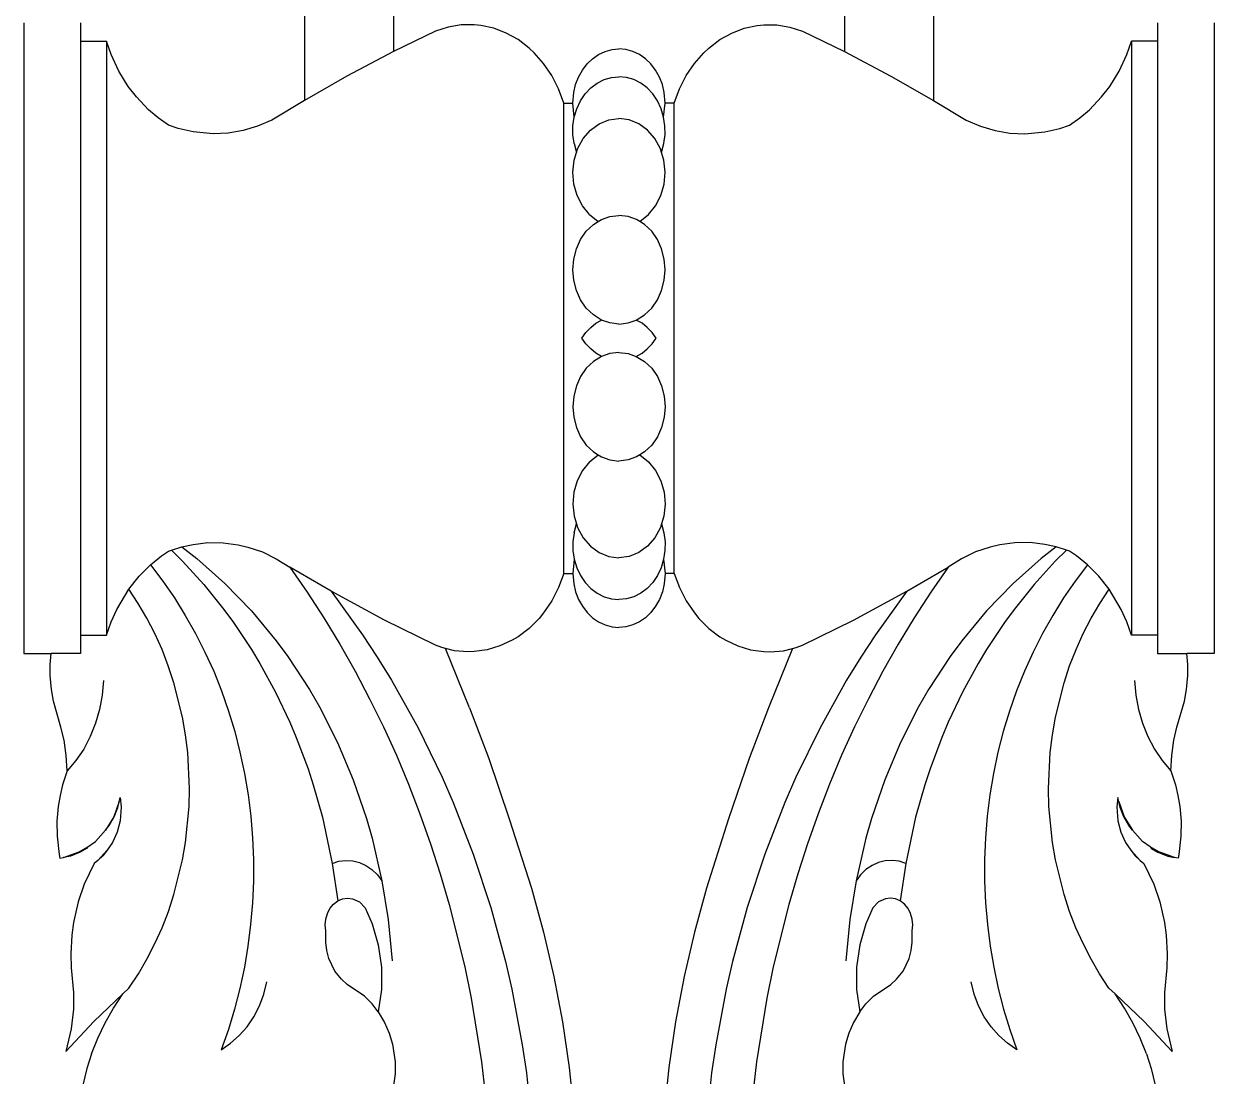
# Model space of a CAD drawing. Extents: x -785 to 785, y -677 to 677.
# Drawn here: x -76.9 to 57, y -10.3 to 108 of the extents above; entities that cross this region are included whole.
import ezdxf

# ---------------------------------------------------------------- set-up
doc = ezdxf.new("R2010")
doc.units = 0
doc.header["$MEASUREMENT"] = 0
doc.layers.get('0').update_dxf_attribs({"linetype": 'CONTINUOUS'})

msp = doc.modelspace()

# ---------------------------------------------------------------- linework, layer by layer
for p, q in [((-45.27, 486.31), (-45.27, 99.39)), ((-35.27, 486.31), (-35.27, 104.89)), ((15.44, 486.31), (15.44, 104.89)), ((25.44, 486.31), (25.44, 99.39)), ((-76.85, 108.12), (-76.85, 37.19)), ((-70.47, 108.12), (-70.47, 106.05)), ((-30.55, 107.19), (-35.27, 104.89)), ((-29.13, 107.65), (-30.55, 107.19)), ((-27.67, 107.89), (-29.13, 107.65)), ((-26.19, 107.91), (-27.67, 107.89)), ((-25.46, 107.84), (-26.19, 107.91)), ((-24, 107.52), (-25.46, 107.84)), ((-22.6, 106.98), (-24, 107.52)), ((2.77, 106.98), (4.17, 107.52)), ((4.17, 107.52), (5.62, 107.84)), ((5.62, 107.84), (6.36, 107.91)), ((6.36, 107.91), (7.83, 107.89)), ((7.83, 107.89), (9.3, 107.65)), ((9.3, 107.65), (10.72, 107.19)), ((10.72, 107.19), (15.44, 104.89)), ((50.63, 108.12), (50.63, 106.05)), ((57.02, 108.12), (57.02, 37.19)), ((-70.47, 106.05), (-67.55, 106.05)), ((-70.47, 106.05), (-70.47, 39.27)), ((-67.55, 106.05), (-67.55, 39.27)), ((-67.03, 104.57), (-67.55, 106.05)), ((-21.27, 106.24), (-22.6, 106.98)), ((-20.03, 105.29), (-21.27, 106.24)), ((0.2, 105.29), (1.44, 106.24)), ((1.44, 106.24), (2.77, 106.98)), ((47.19, 104.57), (47.71, 106.05)), ((50.63, 106.05), (47.71, 106.05)), ((47.71, 106.05), (47.71, 39.27)), ((50.63, 106.05), (50.63, 39.27)), ((-66.16, 102.7), (-67.03, 104.57)), ((-35.27, 104.89), (-40.51, 102.12)), ((-19.45, 104.75), (-20.03, 105.29)), ((-18.39, 103.55), (-19.45, 104.75)), ((-12.89, 104.09), (-12.21, 104.57)), ((-12.21, 104.57), (-11.48, 104.91)), ((-11.48, 104.91), (-10.7, 105.12)), ((-10.7, 105.12), (-9.92, 105.19)), ((-9.13, 105.12), (-9.92, 105.19)), ((-8.36, 104.91), (-9.13, 105.12)), ((-7.62, 104.57), (-8.36, 104.91)), ((-6.94, 104.09), (-7.62, 104.57)), ((-1.44, 103.55), (-0.38, 104.75)), ((-0.38, 104.75), (0.2, 105.29)), ((15.44, 104.89), (20.67, 102.12)), ((46.33, 102.7), (47.19, 104.57)), ((-17.47, 102.19), (-18.39, 103.55)), ((-14.03, 102.81), (-13.5, 103.5)), ((-13.5, 103.5), (-12.89, 104.09)), ((-6.33, 103.5), (-6.94, 104.09)), ((-5.8, 102.81), (-6.33, 103.5)), ((-2.36, 102.19), (-1.44, 103.55)), ((-65.1, 100.97), (-66.16, 102.7)), ((-40.51, 102.12), (-45.27, 99.39)), ((-16.71, 100.7), (-17.47, 102.19)), ((-14.79, 101.18), (-14.46, 102.03)), ((-14.46, 102.03), (-14.03, 102.81)), ((-11.59, 101.74), (-10.76, 101.98)), ((-10.76, 101.98), (-9.92, 102.07)), ((-9.07, 101.98), (-9.92, 102.07)), ((-8.24, 101.74), (-9.07, 101.98)), ((-5.37, 102.03), (-5.8, 102.81)), ((-5.04, 101.18), (-5.37, 102.03)), ((-3.12, 100.7), (-2.36, 102.19)), ((20.67, 102.12), (25.44, 99.39)), ((45.27, 100.97), (46.33, 102.7)), ((-64.19, 99.79), (-65.1, 100.97)), ((-16.12, 99.11), (-16.71, 100.7)), ((-15.01, 100.29), (-14.79, 101.18)), ((-13.71, 100.13), (-13.08, 100.8)), ((-13.08, 100.8), (-12.37, 101.34)), ((-12.37, 101.34), (-11.59, 101.74)), ((-7.47, 101.34), (-8.24, 101.74)), ((-6.75, 100.8), (-7.47, 101.34)), ((-6.12, 100.13), (-6.75, 100.8)), ((-4.82, 100.29), (-5.04, 101.18)), ((-3.71, 99.11), (-3.12, 100.7)), ((44.36, 99.79), (45.27, 100.97)), ((-62.84, 98.36), (-64.19, 99.79)), ((-45.27, 99.39), (-48.97, 97.19)), ((-16.12, 99.11), (-15.11, 99.11)), ((-16.12, 46.2), (-16.12, 99.11)), ((-15.11, 99.11), (-15.01, 100.29)), ((-14.94, 97.52), (-15.11, 99.11)), ((-14.65, 98.47), (-14.24, 99.35)), ((-14.24, 99.35), (-13.71, 100.13)), ((-5.59, 99.35), (-6.12, 100.13)), ((-5.18, 98.47), (-5.59, 99.35)), ((-4.9, 97.52), (-4.72, 99.11)), ((-4.72, 99.11), (-4.82, 100.29)), ((-3.71, 99.11), (-4.72, 99.11)), ((-3.71, 46.2), (-3.71, 99.11)), ((25.44, 99.39), (29.14, 97.19)), ((43.01, 98.36), (44.36, 99.79)), ((-61.74, 97.43), (-62.84, 98.36)), ((-14.94, 97.52), (-14.65, 98.47)), ((-4.9, 97.52), (-5.18, 98.47)), ((41.91, 97.43), (43.01, 98.36)), ((-60.57, 96.62), (-61.74, 97.43)), ((-59.49, 96.25), (-60.57, 96.62)), ((-50.56, 96.5), (-52.2, 96.01)), ((-48.97, 97.19), (-50.56, 96.5)), ((-15.1, 95.55), (-15.09, 96.55)), ((-15.09, 96.55), (-14.94, 97.52)), ((-13.13, 96.05), (-12.15, 96.77)), ((-12.15, 96.77), (-11.06, 97.22)), ((-11.06, 97.22), (-9.92, 97.37)), ((-8.77, 97.22), (-9.92, 97.37)), ((-7.68, 96.77), (-8.77, 97.22)), ((-6.7, 96.05), (-7.68, 96.77)), ((-4.75, 96.55), (-4.9, 97.52)), ((-4.73, 95.55), (-4.75, 96.55)), ((29.14, 97.19), (30.73, 96.5)), ((30.73, 96.5), (32.37, 96.01)), ((39.65, 96.25), (40.74, 96.62)), ((40.74, 96.62), (41.91, 97.43)), ((-57.82, 95.85), (-59.49, 96.25)), ((-55.57, 95.63), (-57.82, 95.85)), ((-53.88, 95.72), (-55.57, 95.63)), ((-52.2, 96.01), (-53.88, 95.72)), ((-14.97, 94.56), (-15.1, 95.55)), ((-14.57, 93.96), (-13.95, 95.1)), ((-13.95, 95.1), (-13.13, 96.05)), ((-5.88, 95.1), (-6.7, 96.05)), ((-5.26, 93.96), (-5.88, 95.1)), ((-4.86, 94.56), (-4.73, 95.55)), ((32.37, 96.01), (34.05, 95.72)), ((34.05, 95.72), (35.74, 95.63)), ((35.74, 95.63), (37.99, 95.85)), ((37.99, 95.85), (39.65, 96.25)), ((-14.97, 94.56), (-14.7, 93.56)), ((-14.7, 93.56), (-14.57, 93.96)), ((-5.13, 93.56), (-5.26, 93.96)), ((-5.13, 93.56), (-4.86, 94.56)), ((-15.11, 91.33), (-14.97, 92.68)), ((-14.97, 92.68), (-14.7, 93.56)), ((-4.87, 92.68), (-5.13, 93.56)), ((-4.72, 91.33), (-4.87, 92.68)), ((-15, 89.98), (-15.11, 91.33)), ((-4.84, 89.98), (-4.72, 91.33)), ((-14.63, 88.69), (-15, 89.98)), ((-5.2, 88.69), (-4.84, 89.98)), ((-14.03, 87.53), (-14.63, 88.69)), ((-5.8, 87.53), (-5.2, 88.69)), ((-13.23, 86.56), (-14.03, 87.53)), ((-6.6, 86.56), (-5.8, 87.53)), ((-13.23, 86.56), (-12.25, 85.79)), ((-12.8, 85.44), (-12.25, 85.79)), ((-12.25, 85.79), (-11.9, 86.01)), ((-11.9, 86.01), (-10.93, 86.36)), ((-10.93, 86.36), (-9.92, 86.47)), ((-8.9, 86.36), (-9.92, 86.47)), ((-7.93, 86.01), (-8.9, 86.36)), ((-7.59, 85.79), (-7.93, 86.01)), ((-7.59, 85.79), (-6.6, 86.56)), ((-7.03, 85.44), (-7.59, 85.79)), ((-14.23, 83.76), (-13.59, 84.68)), ((-13.59, 84.68), (-12.8, 85.44)), ((-6.24, 84.68), (-7.03, 85.44)), ((-5.6, 83.76), (-6.24, 84.68)), ((-14.71, 82.7), (-14.23, 83.76)), ((-5.12, 82.7), (-5.6, 83.76)), ((-15.01, 81.56), (-14.71, 82.7)), ((-4.82, 81.56), (-5.12, 82.7)), ((-15.11, 80.36), (-15.01, 81.56)), ((-15.01, 79.17), (-15.11, 80.36)), ((-4.72, 80.36), (-4.82, 81.56)), ((-4.82, 79.17), (-4.72, 80.36)), ((-14.71, 78.02), (-15.01, 79.17)), ((-5.12, 78.02), (-4.82, 79.17)), ((-14.23, 76.97), (-14.71, 78.02)), ((-5.6, 76.97), (-5.12, 78.02)), ((-13.59, 76.04), (-14.23, 76.97)), ((-6.24, 76.04), (-5.6, 76.97)), ((-12.8, 75.28), (-13.59, 76.04)), ((-11.87, 74.7), (-12.8, 75.28)), ((-7.97, 74.7), (-7.03, 75.28)), ((-7.03, 75.28), (-6.24, 76.04)), ((-13.64, 73.3), (-13.1, 73.86)), ((-13.1, 73.86), (-12.51, 74.33)), ((-12.51, 74.33), (-11.87, 74.7)), ((-10.93, 74.37), (-11.87, 74.7)), ((-9.92, 74.25), (-10.93, 74.37)), ((-9.92, 74.25), (-8.9, 74.37)), ((-8.9, 74.37), (-7.97, 74.7)), ((-7.32, 74.33), (-7.97, 74.7)), ((-6.73, 73.86), (-7.32, 74.33)), ((-6.2, 73.3), (-6.73, 73.86)), ((-14.1, 72.66), (-13.64, 73.3)), ((-13.64, 72.01), (-14.1, 72.66)), ((-5.73, 72.66), (-6.2, 73.3)), ((-6.2, 72.01), (-5.73, 72.66)), ((-13.1, 71.45), (-13.64, 72.01)), ((-12.51, 70.98), (-13.1, 71.45)), ((-11.87, 70.61), (-12.51, 70.98)), ((-9.92, 71.06), (-10.93, 70.94)), ((-9.92, 71.06), (-8.9, 70.94)), ((-7.97, 70.61), (-7.32, 70.98)), ((-7.32, 70.98), (-6.73, 71.45)), ((-6.73, 71.45), (-6.2, 72.01)), ((-12.8, 70.03), (-13.59, 69.27)), ((-11.87, 70.61), (-12.8, 70.03)), ((-10.93, 70.94), (-11.87, 70.61)), ((-8.9, 70.94), (-7.97, 70.61)), ((-7.97, 70.61), (-7.03, 70.03)), ((-7.03, 70.03), (-6.24, 69.27)), ((-14.23, 68.35), (-14.71, 67.29)), ((-13.59, 69.27), (-14.23, 68.35)), ((-6.24, 69.27), (-5.6, 68.35)), ((-5.6, 68.35), (-5.12, 67.29)), ((-14.71, 67.29), (-15.01, 66.14)), ((-5.12, 67.29), (-4.82, 66.14)), ((-15.01, 66.14), (-15.11, 64.95)), ((-4.82, 66.14), (-4.72, 64.95)), ((-15.11, 64.95), (-15.01, 63.76)), ((-4.72, 64.95), (-4.82, 63.76)), ((-15.01, 63.76), (-14.71, 62.61)), ((-4.82, 63.76), (-5.12, 62.61)), ((-14.71, 62.61), (-14.23, 61.56)), ((-5.12, 62.61), (-5.6, 61.56)), ((-14.23, 61.56), (-13.59, 60.63)), ((-13.59, 60.63), (-12.8, 59.87)), ((-6.24, 60.63), (-7.03, 59.87)), ((-5.6, 61.56), (-6.24, 60.63)), ((-13.23, 58.76), (-12.25, 59.52)), ((-12.8, 59.87), (-12.25, 59.52)), ((-12.25, 59.52), (-11.9, 59.31)), ((-11.9, 59.31), (-10.93, 58.96)), ((-10.93, 58.96), (-9.92, 58.84)), ((-8.9, 58.96), (-9.92, 58.84)), ((-7.93, 59.31), (-8.9, 58.96)), ((-7.59, 59.52), (-7.93, 59.31)), ((-7.03, 59.87), (-7.59, 59.52)), ((-7.59, 59.52), (-6.6, 58.76)), ((-14.03, 57.78), (-14.63, 56.62)), ((-13.23, 58.76), (-14.03, 57.78)), ((-6.6, 58.76), (-5.8, 57.78)), ((-5.8, 57.78), (-5.2, 56.62)), ((-14.63, 56.62), (-15, 55.33)), ((-5.2, 56.62), (-4.84, 55.33)), ((-15, 55.33), (-15.11, 53.98)), ((-4.84, 55.33), (-4.72, 53.98)), ((-15.11, 53.98), (-14.97, 52.63)), ((-4.72, 53.98), (-4.87, 52.63)), ((-14.97, 52.63), (-14.7, 51.76)), ((-4.87, 52.63), (-5.13, 51.76)), ((-14.97, 50.76), (-14.7, 51.76)), ((-14.7, 51.76), (-14.57, 51.36)), ((-14.57, 51.36), (-13.95, 50.21)), ((-5.26, 51.36), (-5.88, 50.21)), ((-5.13, 51.76), (-5.26, 51.36)), ((-5.13, 51.76), (-4.86, 50.76)), ((-57.82, 49.47), (-56.14, 49.66)), ((-56.14, 49.66), (-54.44, 49.65)), ((-54.44, 49.65), (-52.76, 49.43)), ((-14.97, 50.76), (-15.1, 49.77)), ((-15.1, 49.77), (-15.09, 48.77)), ((-13.95, 50.21), (-13.13, 49.26)), ((-5.88, 50.21), (-6.7, 49.26)), ((-4.86, 50.76), (-4.73, 49.77)), ((-4.73, 49.77), (-4.75, 48.77)), ((34.61, 49.65), (32.93, 49.43)), ((36.31, 49.66), (34.61, 49.65)), ((37.99, 49.47), (36.31, 49.66)), ((-61.36, 48.17), (-60.57, 48.69)), ((-60.57, 48.69), (-60.23, 48.82)), ((-60.23, 48.82), (-59.07, 49.19)), ((-60.23, 48.82), (-58.99, 47.57)), ((-59.07, 49.19), (-57.82, 49.47)), ((-59.07, 49.19), (-57.41, 47.89)), ((-52.76, 49.43), (-51.65, 49.17)), ((-51.65, 49.17), (-50.02, 48.61)), ((-50.02, 48.61), (-48.46, 47.85)), ((-15.09, 48.77), (-14.94, 47.79)), ((-13.13, 49.26), (-12.15, 48.54)), ((-12.15, 48.54), (-11.06, 48.1)), ((-7.68, 48.54), (-8.77, 48.1)), ((-6.7, 49.26), (-7.68, 48.54)), ((-4.75, 48.77), (-4.9, 47.79)), ((30.19, 48.61), (28.62, 47.85)), ((31.82, 49.17), (30.19, 48.61)), ((32.93, 49.43), (31.82, 49.17)), ((39.24, 49.19), (37.58, 47.89)), ((39.24, 49.19), (37.99, 49.47)), ((40.4, 48.82), (39.15, 47.57)), ((40.4, 48.82), (39.24, 49.19)), ((40.74, 48.69), (40.4, 48.82)), ((41.53, 48.17), (40.74, 48.69)), ((-63.87, 45.9), (-62.62, 47.15)), ((-62.62, 47.15), (-61.36, 48.17)), ((-62.62, 47.15), (-61.23, 45.34)), ((-58.99, 47.57), (-56.59, 44.94)), ((-57.41, 47.89), (-54.23, 45.08)), ((-48.46, 47.85), (-46.93, 46.92)), ((-46.93, 46.92), (-44.98, 44.09)), ((-42.29, 44.2), (-46.93, 46.92)), ((-14.94, 47.79), (-15.11, 46.2)), ((-14.94, 47.79), (-14.65, 46.84)), ((-11.06, 48.1), (-9.92, 47.95)), ((-8.77, 48.1), (-9.92, 47.95)), ((-4.9, 47.79), (-5.18, 46.84)), ((-4.9, 47.79), (-4.72, 46.2)), ((22.46, 44.2), (27.1, 46.92)), ((27.1, 46.92), (25.14, 44.09)), ((28.62, 47.85), (27.1, 46.92)), ((37.58, 47.89), (34.4, 45.08)), ((39.15, 47.57), (36.76, 44.94)), ((42.79, 47.15), (41.4, 45.34)), ((42.79, 47.15), (41.53, 48.17)), ((44.04, 45.9), (42.79, 47.15)), ((-65.03, 44.43), (-63.87, 45.9)), ((-16.12, 46.2), (-16.71, 44.61)), ((-16.12, 46.2), (-15.11, 46.2)), ((-15.11, 46.2), (-15.01, 45.03)), ((-14.65, 46.84), (-14.24, 45.97)), ((-14.24, 45.97), (-13.71, 45.19)), ((-5.59, 45.97), (-6.12, 45.19)), ((-5.18, 46.84), (-5.59, 45.97)), ((-4.72, 46.2), (-4.82, 45.03)), ((-3.71, 46.2), (-4.72, 46.2)), ((-3.71, 46.2), (-3.12, 44.61)), ((45.2, 44.43), (44.04, 45.9)), ((-66.39, 42.16), (-65.03, 44.43)), ((-63.98, 42.83), (-65.03, 44.43)), ((-61.23, 45.34), (-59.92, 43.44)), ((-56.59, 44.94), (-54.34, 42.14)), ((-54.23, 45.08), (-51.24, 41.98)), ((-36.27, 40.94), (-42.29, 44.2)), ((-42.29, 44.2), (-38.77, 39.31)), ((-16.71, 44.61), (-17.47, 43.13)), ((-15.01, 45.03), (-14.79, 44.13)), ((-13.71, 45.19), (-13.08, 44.51)), ((-13.08, 44.51), (-12.37, 43.97)), ((-6.75, 44.51), (-7.47, 43.97)), ((-6.12, 45.19), (-6.75, 44.51)), ((-4.82, 45.03), (-5.04, 44.13)), ((-3.12, 44.61), (-2.36, 43.13)), ((16.44, 40.94), (22.46, 44.2)), ((22.46, 44.2), (18.94, 39.31)), ((34.4, 45.08), (31.41, 41.98)), ((36.76, 44.94), (34.51, 42.14)), ((41.4, 45.34), (40.09, 43.44)), ((44.15, 42.83), (45.2, 44.43)), ((46.56, 42.16), (45.2, 44.43)), ((-59.92, 43.44), (-58.69, 41.48)), ((-44.98, 44.09), (-43.1, 41.2)), ((-17.47, 43.13), (-18.39, 41.77)), ((-14.79, 44.13), (-14.46, 43.28)), ((-14.46, 43.28), (-14.03, 42.5)), ((-12.37, 43.97), (-11.59, 43.57)), ((-11.59, 43.57), (-10.76, 43.33)), ((-10.76, 43.33), (-9.92, 43.25)), ((-9.07, 43.33), (-9.92, 43.25)), ((-8.24, 43.57), (-9.07, 43.33)), ((-7.47, 43.97), (-8.24, 43.57)), ((-5.37, 43.28), (-5.8, 42.5)), ((-5.04, 44.13), (-5.37, 43.28)), ((-2.36, 43.13), (-1.44, 41.77)), ((25.14, 44.09), (23.27, 41.2)), ((40.09, 43.44), (38.86, 41.48)), ((-67.03, 40.75), (-66.39, 42.16)), ((-63.01, 41.16), (-63.98, 42.83)), ((-54.34, 42.14), (-53.27, 40.68)), ((-51.24, 41.98), (-48.46, 38.63)), ((-18.39, 41.77), (-18.9, 41.14)), ((-14.03, 42.5), (-13.5, 41.81)), ((-13.5, 41.81), (-12.89, 41.22)), ((-6.33, 41.81), (-6.94, 41.22)), ((-5.8, 42.5), (-6.33, 41.81)), ((-1.44, 41.77), (-0.93, 41.14)), ((31.41, 41.98), (28.63, 38.63)), ((34.51, 42.14), (33.44, 40.68)), ((43.18, 41.16), (44.15, 42.83)), ((47.19, 40.75), (46.56, 42.16)), ((-67.55, 39.27), (-67.03, 40.75)), ((-62.12, 39.43), (-63.01, 41.16)), ((-58.69, 41.48), (-57.54, 39.44)), ((-53.27, 40.68), (-51.25, 37.65)), ((-43.1, 41.2), (-41.31, 38.23)), ((-30.55, 38.13), (-36.27, 40.94)), ((-18.9, 41.14), (-20.03, 40.02)), ((-12.89, 41.22), (-12.21, 40.75)), ((-12.21, 40.75), (-11.48, 40.4)), ((-11.48, 40.4), (-10.7, 40.19)), ((-10.7, 40.19), (-9.92, 40.12)), ((-9.13, 40.19), (-9.92, 40.12)), ((-8.36, 40.4), (-9.13, 40.19)), ((-7.62, 40.75), (-8.36, 40.4)), ((-6.94, 41.22), (-7.62, 40.75)), ((-0.93, 41.14), (0.2, 40.02)), ((10.72, 38.13), (16.44, 40.94)), ((23.27, 41.2), (21.47, 38.23)), ((33.44, 40.68), (31.42, 37.65)), ((38.86, 41.48), (37.71, 39.44)), ((42.28, 39.43), (43.18, 41.16)), ((47.71, 39.27), (47.19, 40.75)), ((-70.47, 39.27), (-67.55, 39.27)), ((-70.47, 39.27), (-70.47, 37.19)), ((-61.31, 37.64), (-62.12, 39.43)), ((-57.54, 39.44), (-56.48, 37.34)), ((-38.77, 39.31), (-37.11, 36.78)), ((-21.27, 39.08), (-21.92, 38.68)), ((-20.03, 40.02), (-21.27, 39.08)), ((0.2, 40.02), (1.44, 39.08)), ((1.44, 39.08), (2.09, 38.68)), ((18.94, 39.31), (17.28, 36.78)), ((37.71, 39.44), (36.65, 37.34)), ((41.48, 37.64), (42.28, 39.43)), ((50.63, 39.27), (47.71, 39.27)), ((50.63, 39.27), (50.63, 37.19)), ((-60.6, 35.8), (-61.31, 37.64)), ((-51.25, 37.65), (-50.31, 36.08)), ((-48.46, 38.63), (-47.16, 36.85)), ((-41.31, 38.23), (-39.59, 35.2)), ((-29.84, 37.87), (-30.55, 38.13)), ((-29.42, 37.76), (-29.84, 37.87)), ((-26.72, 31.1), (-29.42, 37.76)), ((-28.4, 37.51), (-29.42, 37.76)), ((-26.93, 37.38), (-28.4, 37.51)), ((-24.73, 37.61), (-26.19, 37.4)), ((-23.3, 38.04), (-24.73, 37.61)), ((-21.92, 38.68), (-23.3, 38.04)), ((2.09, 38.68), (3.46, 38.04)), ((3.46, 38.04), (4.89, 37.61)), ((4.89, 37.61), (6.36, 37.4)), ((9.58, 37.76), (6.88, 31.1)), ((7.1, 37.38), (8.57, 37.51)), ((8.57, 37.51), (9.58, 37.76)), ((9.58, 37.76), (10.01, 37.87)), ((10.01, 37.87), (10.72, 38.13)), ((21.47, 38.23), (19.76, 35.2)), ((28.63, 38.63), (27.33, 36.85)), ((31.42, 37.65), (30.47, 36.08)), ((40.76, 35.8), (41.48, 37.64)), ((-76.85, 37.19), (-73.76, 37.19)), ((-73.88, 35.95), (-73.76, 37.19)), ((-70.47, 37.19), (-73.76, 37.19)), ((-56.48, 37.34), (-55.5, 35.19)), ((-47.16, 36.85), (-44.73, 33.14)), ((-37.11, 36.78), (-35.51, 34.18)), ((-26.19, 37.4), (-26.93, 37.38)), ((6.36, 37.4), (7.1, 37.38)), ((17.28, 36.78), (15.68, 34.18)), ((27.33, 36.85), (24.9, 33.14)), ((36.65, 37.34), (35.67, 35.19)), ((50.63, 37.19), (53.93, 37.19)), ((54.05, 35.95), (53.93, 37.19)), ((57.02, 37.19), (53.93, 37.19)), ((-73.88, 34.7), (-73.88, 35.95)), ((-59.97, 33.91), (-60.6, 35.8)), ((-55.5, 35.19), (-54.62, 32.98)), ((-50.31, 36.08), (-48.54, 32.84)), ((-39.59, 35.2), (-37.96, 32.1)), ((19.76, 35.2), (18.13, 32.1)), ((30.47, 36.08), (28.7, 32.84)), ((35.67, 35.19), (34.79, 32.98)), ((40.14, 33.91), (40.76, 35.8)), ((54.05, 34.7), (54.05, 35.95)), ((-73.75, 33.14), (-73.88, 34.7)), ((-67.88, 34.15), (-68.03, 32.51)), ((-59, 30.03), (-59.97, 33.91)), ((-35.51, 34.18), (-32.52, 28.83)), ((15.68, 34.18), (12.69, 28.83)), ((39.17, 30.03), (40.14, 33.91)), ((48.05, 34.15), (48.19, 32.51)), ((53.92, 33.14), (54.05, 34.7)), ((-73.53, 31.84), (-73.75, 33.14)), ((-68.03, 32.51), (-68.33, 30.9)), ((-54.62, 32.98), (-53.83, 30.72)), ((-48.54, 32.84), (-46.94, 29.47)), ((-44.73, 33.14), (-43.61, 31.2)), ((24.9, 33.14), (23.78, 31.2)), ((28.7, 32.84), (27.11, 29.47)), ((34.79, 32.98), (34, 30.72)), ((48.19, 32.51), (48.5, 30.9)), ((53.69, 31.84), (53.92, 33.14)), ((-72.67, 28.9), (-73.53, 31.84)), ((-68.33, 30.9), (-68.78, 29.34)), ((-43.61, 31.2), (-41.57, 27.18)), ((-37.96, 32.1), (-36.41, 28.95)), ((-26.72, 31.1), (-24.57, 25.38)), ((6.88, 31.1), (4.74, 25.38)), ((18.13, 32.1), (16.58, 28.95)), ((23.78, 31.2), (21.74, 27.18)), ((48.5, 30.9), (48.95, 29.34)), ((52.83, 28.9), (53.69, 31.84)), ((-58.66, 28.04), (-59, 30.03)), ((-53.83, 30.72), (-53.13, 28.42)), ((-46.94, 29.47), (-46.21, 27.75)), ((27.11, 29.47), (26.38, 27.75)), ((34, 30.72), (33.3, 28.42)), ((38.82, 28.04), (39.17, 30.03)), ((-72.33, 27.45), (-72.67, 28.9)), ((-68.78, 29.34), (-69.38, 27.85)), ((-53.13, 28.42), (-52.54, 26.08)), ((-36.41, 28.95), (-34.95, 25.74)), ((-32.52, 28.83), (-29.81, 23.28)), ((12.69, 28.83), (9.98, 23.28)), ((16.58, 28.95), (15.12, 25.74)), ((33.3, 28.42), (32.7, 26.08)), ((48.95, 29.34), (49.55, 27.85)), ((52.5, 27.45), (52.83, 28.9)), ((-72.07, 25.73), (-72.33, 27.45)), ((-69.38, 27.85), (-70.12, 26.45)), ((-58.41, 26.04), (-58.66, 28.04)), ((-46.21, 27.75), (-44.89, 24.22)), ((-41.57, 27.18), (-39.8, 22.98)), ((21.74, 27.18), (19.97, 22.98)), ((26.38, 27.75), (25.06, 24.22)), ((38.58, 26.04), (38.82, 28.04)), ((49.55, 27.85), (50.29, 26.45)), ((52.24, 25.73), (52.5, 27.45)), ((-71.97, 23.98), (-72.07, 25.73)), ((-70.12, 26.45), (-70.99, 25.15)), ((-58.21, 22), (-58.41, 26.04)), ((-52.54, 26.08), (-52.03, 23.71)), ((-34.95, 25.74), (-33.58, 22.48)), ((15.12, 25.74), (13.75, 22.48)), ((32.7, 26.08), (32.2, 23.71)), ((38.38, 22), (38.58, 26.04)), ((50.29, 26.45), (51.16, 25.15)), ((52.14, 23.98), (52.24, 25.73)), ((-70.99, 25.15), (-71.97, 23.98)), ((-44.89, 24.22), (-44.3, 22.43)), ((-24.57, 25.38), (-22.25, 18.61)), ((4.74, 25.38), (2.41, 18.61)), ((25.06, 24.22), (24.47, 22.43)), ((51.16, 25.15), (52.14, 23.98)), ((-71.97, 23.98), (-72.49, 22.42)), ((-52.03, 23.71), (-51.63, 21.31)), ((-39.8, 22.98), (-38.31, 18.63)), ((-29.81, 23.28), (-28.57, 20.43)), ((9.98, 23.28), (8.73, 20.43)), ((19.97, 22.98), (18.48, 18.63)), ((32.2, 23.71), (31.8, 21.31)), ((52.14, 23.98), (52.66, 22.42)), ((-72.49, 22.42), (-72.78, 21.21)), ((-58.26, 19.97), (-58.21, 22)), ((-44.3, 22.43), (-43.27, 18.77)), ((-33.58, 22.48), (-32.3, 19.16)), ((13.75, 22.48), (12.47, 19.16)), ((24.47, 22.43), (23.44, 18.77)), ((38.43, 19.97), (38.38, 22)), ((52.66, 22.42), (52.95, 21.21)), ((-72.78, 21.21), (-72.99, 19.98)), ((-66.12, 20.55), (-66.74, 18.84)), ((-66.27, 19.89), (-66.12, 20.55)), ((-66.12, 20.55), (-66.01, 21)), ((-66.01, 21), (-65.9, 19.95)), ((-51.63, 21.31), (-51.33, 18.89)), ((-28.57, 20.43), (-26.3, 14.61)), ((8.73, 20.43), (6.47, 14.61)), ((31.8, 21.31), (31.5, 18.89)), ((46.18, 21), (46.06, 19.95)), ((46.28, 20.55), (46.18, 21)), ((46.28, 20.55), (46.91, 18.84)), ((46.44, 19.89), (46.28, 20.55)), ((52.95, 21.21), (53.15, 19.98)), ((-72.99, 19.98), (-73.12, 18.32)), ((-66.74, 18.84), (-67.65, 17.32)), ((-67.25, 17.84), (-66.69, 18.83)), ((-66.69, 18.83), (-66.27, 19.89)), ((-65.9, 19.95), (-66, 18.39)), ((-58.65, 15.95), (-58.26, 19.97)), ((-51.33, 18.89), (-51.13, 16.46)), ((-43.27, 18.77), (-42.16, 13.59)), ((-32.3, 19.16), (-31.11, 15.8)), ((12.47, 19.16), (11.28, 15.8)), ((23.44, 18.77), (22.33, 13.59)), ((31.5, 18.89), (31.3, 16.46)), ((38.82, 15.95), (38.43, 19.97)), ((46.06, 19.95), (46.17, 18.39)), ((46.86, 18.83), (46.44, 19.89)), ((47.41, 17.84), (46.86, 18.83)), ((46.91, 18.84), (47.82, 17.32)), ((53.15, 19.98), (53.29, 18.32)), ((-73.12, 18.32), (-73.11, 16.64)), ((-67.65, 17.32), (-67.25, 17.84)), ((-66, 18.39), (-66.36, 17.08)), ((-38.31, 18.63), (-37.68, 16.41)), ((-22.25, 18.61), (-19.76, 10.81)), ((2.41, 18.61), (-0.07, 10.81)), ((18.48, 18.63), (17.84, 16.41)), ((46.17, 18.39), (46.52, 17.08)), ((47.82, 17.32), (47.41, 17.84)), ((53.29, 18.32), (53.28, 16.64)), ((-73.11, 16.64), (-72.87, 14.58)), ((-67.65, 17.32), (-68.8, 16.04)), ((-66.36, 17.08), (-66.88, 15.93)), ((-51.13, 16.46), (-51.03, 14.02)), ((-37.68, 16.41), (-36.57, 11.62)), ((17.84, 16.41), (16.74, 11.62)), ((31.3, 16.46), (31.2, 14.02)), ((46.52, 17.08), (47.05, 15.93)), ((47.82, 17.32), (48.96, 16.04)), ((53.28, 16.64), (53.04, 14.58)), ((-72.4, 14.23), (-70.63, 14.87)), ((-70.5, 14.86), (-71.62, 14.41)), ((-70.63, 14.87), (-69.64, 15.43)), ((-69.79, 15.27), (-70.5, 14.86)), ((-69.64, 15.43), (-69.79, 15.27)), ((-69.64, 15.43), (-68.8, 16.04)), ((-67.46, 15.06), (-68.54, 13.92)), ((-67.46, 15.06), (-67.95, 14.44)), ((-66.88, 15.93), (-67.46, 15.06)), ((-59, 13.97), (-58.65, 15.95)), ((-31.11, 15.8), (-30.01, 12.4)), ((11.28, 15.8), (10.18, 12.4)), ((39.16, 13.97), (38.82, 15.95)), ((47.05, 15.93), (47.63, 15.06)), ((47.63, 15.06), (48.12, 14.44)), ((47.63, 15.06), (48.71, 13.92)), ((49.81, 15.43), (48.96, 16.04)), ((50.8, 14.87), (49.81, 15.43)), ((49.81, 15.43), (49.96, 15.27)), ((49.96, 15.27), (50.67, 14.86)), ((50.67, 14.86), (51.79, 14.41)), ((52.57, 14.23), (50.8, 14.87)), ((-72.87, 14.58), (-72.79, 14.17)), ((-72.79, 14.17), (-72.4, 14.23)), ((-71.62, 14.41), (-72.4, 14.23)), ((-68.95, 13.59), (-70.07, 11.25)), ((-68.54, 13.92), (-68.95, 13.59)), ((-67.95, 14.44), (-68.54, 13.92)), ((-59.97, 10.08), (-59, 13.97)), ((-51.03, 14.02), (-51.03, 11.58)), ((-42.16, 13.59), (-41.41, 13.83)), ((-42.16, 13.59), (-41.55, 9.36)), ((-41.41, 13.83), (-40.63, 13.92)), ((-40.63, 13.92), (-39.86, 13.87)), ((-39.86, 13.87), (-39.09, 13.68)), ((-39.09, 13.68), (-38.37, 13.35)), ((-26.3, 14.61), (-24.33, 8.64)), ((6.47, 14.61), (4.5, 8.64)), ((19.26, 13.68), (18.54, 13.35)), ((20.02, 13.87), (19.26, 13.68)), ((20.8, 13.92), (20.02, 13.87)), ((21.58, 13.83), (20.8, 13.92)), ((22.33, 13.59), (21.58, 13.83)), ((22.33, 13.59), (21.72, 9.36)), ((31.2, 14.02), (31.2, 11.58)), ((40.13, 10.08), (39.16, 13.97)), ((48.12, 14.44), (48.71, 13.92)), ((48.71, 13.92), (49.12, 13.59)), ((49.12, 13.59), (50.23, 11.25)), ((51.79, 14.41), (52.57, 14.23)), ((52.96, 14.17), (52.57, 14.23)), ((53.04, 14.58), (52.96, 14.17)), ((-38.37, 13.35), (-37.7, 12.88)), ((-37.7, 12.88), (-37.09, 12.3)), ((-37.09, 12.3), (-36.57, 11.62)), ((-30.01, 12.4), (-29, 8.95)), ((10.18, 12.4), (9.17, 8.95)), ((17.26, 12.3), (16.74, 11.62)), ((17.86, 12.88), (17.26, 12.3)), ((18.54, 13.35), (17.86, 12.88)), ((-70.07, 11.25), (-70.74, 9.25)), ((-51.03, 11.58), (-51.13, 9.14)), ((-36.57, 11.62), (-35.88, 7.29)), ((-19.76, 10.81), (-18.4, 5.86)), ((-0.07, 10.81), (-1.43, 5.86)), ((16.74, 11.62), (16.05, 7.29)), ((31.2, 11.58), (31.3, 9.14)), ((50.23, 11.25), (50.91, 9.25)), ((-60.59, 8.19), (-59.97, 10.08)), ((-41.55, 9.36), (-41.02, 9.59)), ((-41.02, 9.59), (-40.45, 9.68)), ((-40.45, 9.68), (-39.89, 9.61)), ((-39.89, 9.61), (-39.1, 9.25)), ((20.06, 9.61), (19.27, 9.25)), ((20.62, 9.68), (20.06, 9.61)), ((21.18, 9.59), (20.62, 9.68)), ((21.72, 9.36), (21.18, 9.59)), ((40.76, 8.19), (40.13, 10.08)), ((-70.74, 9.25), (-71.27, 6.93)), ((-61.31, 6.35), (-60.59, 8.19)), ((-51.13, 9.14), (-51.34, 6.71)), ((-42.71, 7.95), (-42.42, 8.52)), ((-42.42, 8.52), (-42.02, 9)), ((-42.02, 9), (-41.55, 9.36)), ((-39.1, 9.25), (-38.46, 8.59)), ((-38.46, 8.59), (-37.68, 6.8)), ((-29, 8.95), (-27.27, 1.96)), ((-24.33, 8.64), (-22.68, 2.54)), ((4.5, 8.64), (2.85, 2.54)), ((9.17, 8.95), (7.44, 1.96)), ((18.63, 8.59), (17.85, 6.8)), ((19.27, 9.25), (18.63, 8.59)), ((22.19, 9), (21.72, 9.36)), ((22.59, 8.52), (22.19, 9)), ((22.88, 7.95), (22.59, 8.52)), ((31.3, 9.14), (31.51, 6.71)), ((41.47, 6.35), (40.76, 8.19)), ((50.91, 9.25), (51.44, 6.93)), ((-71.27, 6.93), (-71.46, 5.53)), ((-51.34, 6.71), (-51.64, 4.29)), ((-42.95, 6.66), (-42.89, 7.32)), ((-42.89, 7.32), (-42.71, 7.95)), ((-37.68, 6.8), (-36.99, 4.41)), ((-35.88, 7.29), (-35.44, 2.63)), ((16.05, 7.29), (15.61, 2.63)), ((17.85, 6.8), (17.16, 4.41)), ((23.06, 7.32), (22.88, 7.95)), ((23.12, 6.66), (23.06, 7.32)), ((31.51, 6.71), (31.81, 4.29)), ((51.44, 6.93), (51.63, 5.53)), ((-71.46, 5.53), (-71.57, 3.43)), ((-62.11, 4.56), (-61.31, 6.35)), ((-42.88, 6), (-42.95, 6.66)), ((-42.9, 4.72), (-42.88, 6)), ((-18.4, 5.86), (-17.24, 0.85)), ((-1.43, 5.86), (-2.6, 0.85)), ((23.04, 6), (23.12, 6.66)), ((23.07, 4.72), (23.04, 6)), ((42.28, 4.56), (41.47, 6.35)), ((51.63, 5.53), (51.74, 3.43)), ((-63, 2.83), (-62.11, 4.56)), ((-51.64, 4.29), (-52.05, 1.9)), ((-42.78, 3.78), (-42.9, 4.72)), ((-36.99, 4.41), (-36.64, 1.92)), ((17.16, 4.41), (16.81, 1.92)), ((22.95, 3.78), (23.07, 4.72)), ((31.81, 4.29), (32.22, 1.9)), ((43.17, 2.83), (42.28, 4.56)), ((-71.57, 3.43), (-71.52, 1.82)), ((-63.97, 1.16), (-63, 2.83)), ((-42.53, 2.87), (-42.78, 3.78)), ((-41.87, 1.48), (-42.53, 2.87)), ((22.04, 1.48), (22.7, 2.87)), ((22.7, 2.87), (22.95, 3.78)), ((44.14, 1.16), (43.17, 2.83)), ((51.74, 3.43), (51.69, 1.82)), ((-71.52, 1.82), (-71.25, -0.94)), ((-52.05, 1.9), (-52.55, -0.47)), ((-41.13, 0.55), (-41.87, 1.48)), ((-36.64, 1.92), (-36.64, -0.61)), ((-27.27, 1.96), (-26.55, -1.58)), ((-22.68, 2.54), (-21.97, -0.55)), ((2.85, 2.54), (2.14, -0.55)), ((7.44, 1.96), (6.72, -1.58)), ((16.81, 1.92), (16.81, -0.61)), ((21.3, 0.55), (22.04, 1.48)), ((32.22, 1.9), (32.72, -0.47)), ((51.69, 1.82), (51.42, -0.94)), ((-65.03, -0.44), (-63.97, 1.16)), ((-49.87, -1.12), (-49.53, 0.26)), ((-40.49, -0.03), (-41.13, 0.55)), ((-17.24, 0.85), (-16.28, -4.23)), ((-2.6, 0.85), (-3.55, -4.23)), ((20.65, -0.03), (21.3, 0.55)), ((30.04, -1.12), (29.7, 0.26)), ((45.19, -0.44), (44.14, 1.16)), ((-71.25, -0.94), (-71.26, -2.82)), ((-68.96, -4.18), (-65.72, -1.07)), ((-66.77, -2.68), (-65.72, -1.07)), ((-65.72, -1.07), (-65.03, -0.44)), ((-52.55, -0.47), (-53.15, -2.81)), ((-50.36, -2.43), (-49.87, -1.12)), ((-38.55, -1.36), (-40.49, -0.03)), ((-36.64, -0.61), (-36.99, -3.1)), ((-21.97, -0.55), (-20.79, -6.81)), ((2.14, -0.55), (0.96, -6.81)), ((16.81, -0.61), (17.16, -3.1)), ((18.72, -1.36), (20.65, -0.03)), ((30.53, -2.43), (30.04, -1.12)), ((32.72, -0.47), (33.32, -2.81)), ((45.89, -1.07), (45.19, -0.44)), ((46.93, -2.68), (45.89, -1.07)), ((49.13, -4.18), (45.89, -1.07)), ((51.42, -0.94), (51.43, -2.82)), ((-67.7, -4.35), (-66.77, -2.68)), ((-50.99, -3.66), (-50.36, -2.43)), ((-37.68, -2.22), (-38.55, -1.36)), ((-36.99, -3.1), (-37.68, -2.22)), ((-26.55, -1.58), (-25.39, -8.73)), ((6.72, -1.58), (5.56, -8.73)), ((17.16, -3.1), (17.85, -2.22)), ((17.85, -2.22), (18.72, -1.36)), ((31.16, -3.66), (30.53, -2.43)), ((47.87, -4.35), (46.93, -2.68)), ((-71.26, -2.82), (-71.51, -5.04)), ((-53.15, -2.81), (-53.85, -5.11)), ((-51.75, -4.78), (-50.99, -3.66)), ((-36.99, -3.1), (-36.27, -4.3)), ((17.16, -3.1), (16.44, -4.3)), ((31.92, -4.78), (31.16, -3.66)), ((33.32, -2.81), (34.02, -5.11)), ((51.43, -2.82), (51.68, -5.04)), ((-72.14, -7.56), (-68.96, -4.18)), ((-71.51, -5.04), (-72.14, -7.56)), ((-68.52, -6.07), (-67.7, -4.35)), ((-53.85, -5.11), (-54.65, -7.37)), ((-52.62, -5.79), (-51.75, -4.78)), ((-36.27, -4.3), (-35.76, -5.5)), ((-16.28, -4.23), (-15.53, -9.36)), ((-3.55, -4.23), (-4.31, -9.36)), ((16.44, -4.3), (15.92, -5.5)), ((32.79, -5.79), (31.92, -4.78)), ((34.02, -5.11), (34.81, -7.37)), ((48.69, -6.07), (47.87, -4.35)), ((52.31, -7.56), (49.13, -4.18)), ((51.68, -5.04), (52.31, -7.56)), ((-69.23, -7.85), (-68.52, -6.07)), ((-54.65, -7.37), (-53.59, -6.65)), ((-53.59, -6.65), (-52.62, -5.79)), ((-35.76, -5.5), (-35.38, -6.76)), ((15.92, -5.5), (15.55, -6.76)), ((33.76, -6.65), (32.79, -5.79)), ((34.81, -7.37), (33.76, -6.65)), ((49.4, -7.85), (48.69, -6.07)), ((-69.23, -7.85), (-69.78, -9.49)), ((-35.38, -6.76), (-35.1, -8.73)), ((-20.79, -6.81), (-20.33, -9.96)), ((0.96, -6.81), (0.5, -9.96)), ((15.55, -6.76), (15.27, -8.73)), ((49.4, -7.85), (49.95, -9.49)), ((-35.1, -8.73), (-35.1, -10.07)), ((-25.39, -8.73), (-24.96, -12.34)), ((-15.53, -9.36), (-14.31, -20.69)), ((-4.31, -9.36), (-5.52, -20.69)), ((5.56, -8.73), (5.13, -12.34)), ((15.27, -8.73), (15.27, -10.07)), ((-69.78, -9.49), (-70.43, -12.3)), ((-35.1, -10.07), (-35.26, -11.39)), ((-20.33, -9.96), (-19.64, -16.32)), ((0.5, -9.96), (-0.19, -16.32)), ((15.27, -10.07), (15.43, -11.39)), ((49.95, -9.49), (50.6, -12.3))]:
    msp.add_line(p, q)

doc.saveas('drawing.dxf')
